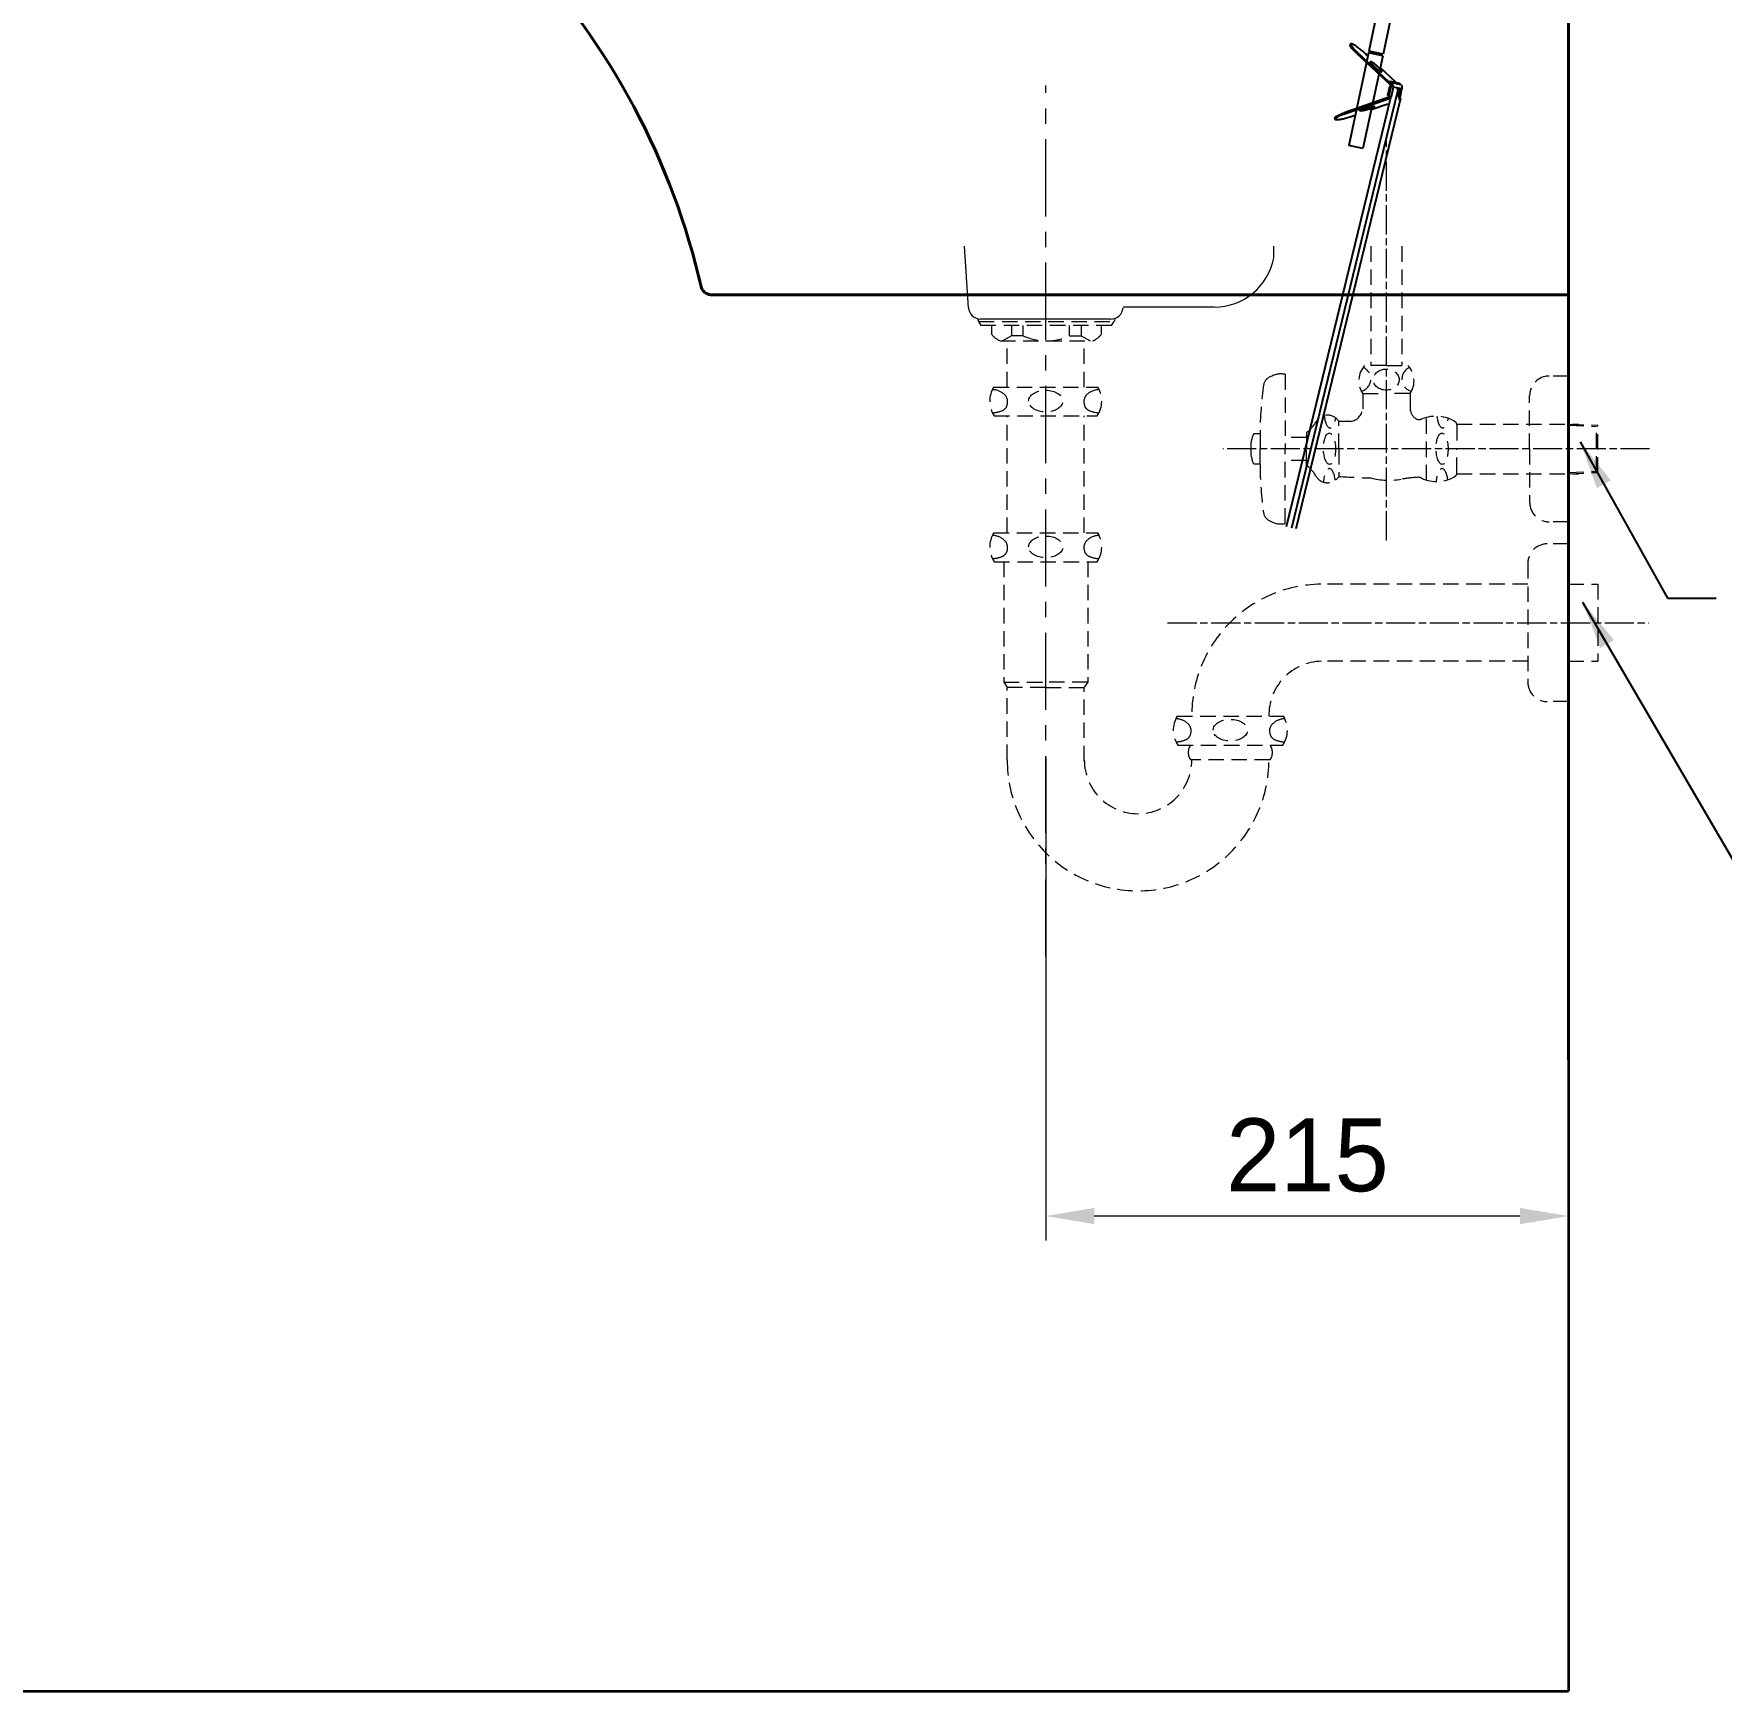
# Model space of a CAD drawing. Extents: x 53991 to 56416, y 58077 to 61507.
# Drawn here: x 55253 to 55948, y 58931 to 59614 of the extents above; entities that cross this region are included whole.
import ezdxf
from ezdxf.lldxf.tags import DXFTag

# ---------------------------------------------------------------- set-up
doc = ezdxf.new("R2010")
doc.units = 0
doc.header["$MEASUREMENT"] = 0
for name, pattern in [('AM_ISO08W050', [18, 12, -1.5, 3, -1.5]), ('CENTER', [50.800000000000004, 31.75, -6.35, 6.35, -6.35]), ('HIDDEN', [9.524999999999999, 6.35, -3.175])]:
    doc.linetypes.add(name, pattern=pattern)
doc.layers.get('Defpoints').update_dxf_attribs({"linetype": 'CONTINUOUS'})
doc.layers.add('7', color=7, linetype='CONTINUOUS')
for name, color, linetype, lineweight in [('AM_3', 6, 'AM_ISO02W050', 20), ('AM_4', 40, 'CONTINUOUS', 13), ('AM_5', 3, 'CONTINUOUS', 15), ('AM_7', 4, 'AM_ISO08W050', 0), ('OUTLINE', 11, 'CONTINUOUS', 40), ('Y', 202, 'CONTINUOUS', 35)]:
    doc.layers.add(name, color=color, linetype=linetype, lineweight=lineweight)
doc.styles.add('h', font='', dxfattribs={"height": 30})
doc.styles.get('h').set_extended_font_data('Haansoft Batang')
tags = doc.linetypes.add('AM_ISO02W050', pattern=[7.5, 6, -1.5]).pattern_tags.tags
tags[6:7] = [DXFTag(74, 4), DXFTag(75, 0), DXFTag(340, '0'), DXFTag(46, 1.0), DXFTag(50, 0.0), DXFTag(44, 0.0), DXFTag(45, 0.0)]
tags[4:5] = [DXFTag(74, 4), DXFTag(75, 0), DXFTag(340, '0'), DXFTag(46, 1.0), DXFTag(50, 0.0), DXFTag(44, 0.0), DXFTag(45, 0.0)]
doc.dimstyles.new('AM_ISO$0', dxfattribs={"dimtxt": 3, "dimasz": 20, "dimexe": 10, "dimexo": 0.5, "dimgap": 10, "dimtad": 1, "dimdec": 0, "dimdsep": 46, "dimtxsty": 'h', "dimcen": -5, "dimclrd": 256, "dimclre": 256, "dimclrt": 256, "dimadec": 0, "dimazin": 2, "dimtp": 0.1, "dimtm": 0.1, "dimtfac": 0.71, "dimtdec": 0, "dimtmove": 0, "dimatfit": 3, "dimfxl": 0, "dimlwd": -1, "dimlwe": -1, "dimarcsym": 0})
doc.dimstyles.new('SERIM', dxfattribs={"dimscale": 10, "dimtxt": 3, "dimasz": 2, "dimexe": 1, "dimexo": 1.5, "dimgap": 1, "dimtad": 1, "dimtoh": 1, "dimdec": 0, "dimdsep": 46, "dimtxsty": 'h', "dimcen": -0.3, "dimclrt": 2, "dimadec": 0, "dimazin": 0, "dimtfac": 1, "dimtdec": 0, "dimtmove": 1, "dimatfit": 3, "dimfxl": 0, "dimtolj": 1, "dimtzin": 0, "dimarcsym": 0})

# ---------------------------------------------------------------- blocks, each defined once
blk = doc.blocks.new('*D29')
at = {"layer": 'AM_5', "color": 0, "linetype": 'ByBlock'}
for p, q in [((55669.38838957789, 59315.51709177541), (55669.38838957789, 59116.80967203479)), ((55884.63742416307, 59190.62923053034), (55884.63742416307, 59116.80967203479)), ((55864.63742416307, 59126.80967203479), (55689.38838957789, 59126.80967203479))]:
    blk.add_line(p, q, dxfattribs=at)
at = {"layer": 'AM_5', "color": 0}
for points in [[(55689.38838957789, 59130.14300536813), (55689.38838957789, 59123.47633870145), (55669.38838957789, 59126.80967203479)], [(55864.63742416307, 59130.14300536813), (55864.63742416307, 59123.47633870145), (55884.63742416307, 59126.80967203479)]]:
    blk.add_solid(points, dxfattribs=at)
at = {"layer": 'Defpoints', "color": 0}
for p in [(55669.38838957789, 59316.01709177541), (55884.63742416307, 59191.12923053034), (55669.38838957789, 59126.80967203479)]:
    blk.add_point(p, dxfattribs=at)
at = {"layer": 'AM_5', "color": 0, "insert": (55777.13724499351, 59151.80967203479), "char_height": 30, "attachment_point": 5, "style": 'h'}
blk.add_mtext('215', dxfattribs=at)

msp = doc.modelspace()

# ---------------------------------------------------------------- linework, layer by layer
at = {"layer": '7'}
for p, q in [((55805.30039715269, 59620.19336375571, 0.222022916083726), (55802.38963348125, 59606.4992973455, 0.222022916083726)), ((55811.16928275715, 59618.9458936108, 0.222022916083726), (55808.25851908569, 59605.25182720059, 0.222022916083726))]:
    msp.add_line(p, q, dxfattribs=at)
at = {"layer": '7', "color": 0}
for p, q in [((55795.05582648463, 59609.44675534858, 0.222022916083726), (55794.73283707724, 59609.07272240326, 0.222022916083726)), ((55802.2440952977, 59605.81459402497, 0.222022916083726), (55794.13553935582, 59567.66683759632, 0.222022916083726)), ((55797.81267270926, 59605.9045779295, 0.222022916083726), (55797.48968330189, 59605.53054498417, 0.222022916083726)), ((55797.48968330189, 59605.53054498417, 0.222022916083726), (55811.13115005763, 59592.71251391072, 0.222022916083726)), ((55810.73159416276, 59593.76547737742, 0.222022916083726), (55797.81267270926, 59605.9045779295, 0.222022916083726)), ((55808.11298090214, 59604.56712388008, 0.222022916083726), (55800.00442496024, 59566.41936745142, 0.222022916083726)), ((55801.98201567677, 59604.58160634828, 0.222022916083726), (55801.3813253422, 59605.1460373961, 0.222022916083726)), ((55808.11298090214, 59604.56712388008, 0.222022916083726), (55802.2440952977, 59605.81459402497, 0.222022916083726)), ((55808.25851908569, 59605.25182720059, 0.222022916083726), (55802.38963348125, 59606.4992973455, 0.222022916083726)), ((55802.73316909812, 59605.71063817957, 0.222022916083726), (55802.87870728168, 59606.39534150009, 0.222022916083726)), ((55807.62390710172, 59604.67107972548, 0.222022916083726), (55807.76944528536, 59605.355783046, 0.222022916083726)), ((55813.68331195542, 59593.58663183529, 0.222022916083726), (55807.09488577023, 59599.77736286733, 0.222022916083726)), ((55770.68447779576, 59410.14595850929, 0.222022916083726), (55814.31335880596, 59590.0619904378, 0.222022916083726)), ((55810.93056035452, 59591.8697776419, 0.222022916083726), (55810.13107764174, 59588.10850719937, 0.222022916083726)), ((55810.13120598005, 59588.10847992025, 0.222022916083726), (55811.7615160548, 59587.76194681628, 0.222022916083726)), ((55811.05443951205, 59594.14541592296, 0.222022916083726), (55810.66685222319, 59593.69657638851, 0.222022916083726)), ((55810.66685222319, 59593.69657638851, 0.222022916083726), (55811.27570683337, 59593.12447388282, 0.222022916083726)), ((55811.47490827885, 59591.75407291869, 0.222022916083726), (55810.67542556611, 59587.99280247627, 0.222022916083726)), ((55811.72933201006, 59591.69999348524, 0.222022916083726), (55810.93068869284, 59591.86975036277, 0.222022916083726)), ((55811.66329412232, 59593.57331341722, 0.222022916083726), (55811.05443951205, 59594.14541592296, 0.222022916083726)), ((55811.05443951205, 59594.14541592296, 0.222022916083726), (55814.97995740821, 59593.31102133616, 0.222022916083726)), ((55811.70369076979, 59593.53426215211, 0.222022916083726), (55811.54379618427, 59592.78201727102, 0.222022916083726)), ((55811.66329412232, 59593.57331341722, 0.222022916083726), (55815.5888120184, 59592.73891883047, 0.222022916083726)), ((55811.7615160548, 59587.76194681628, 0.222022916083726), (55812.59316281808, 59591.67453721922, 0.222022916083726)), ((55815.95031168028, 59590.96095320004, 0.222022916083726), (55812.55612238057, 59591.68241040729, 0.222022916083726)), ((55815.5888120184, 59592.73891883047, 0.222022916083726), (55814.97995740821, 59593.31102133616, 0.222022916083726)), ((55815.92390527544, 59590.96656605473, 0.222022916083726), (55815.2634729891, 59587.8594764353, 0.222022916083726)), ((55815.27134923876, 59587.66884791467, 0.222022916083726), (55815.97020885852, 59590.95672392431, 0.222022916083726)), ((55811.46412833544, 59587.82515852737, 0.222022916083726), (55768.40105049143, 59410.60417532372, 0.222022916083726)), ((55815.38964623155, 59586.9907639407, 0.222022916083726), (55772.34707348741, 59409.81232437079, 0.222022916083726)), ((55809.97155373284, 59587.25704212651, 0.222022916083726), (55792.29589081291, 59581.09567245831, 0.222022916083726)), ((55792.4388234143, 59580.62260473279, 0.222022916083726), (55810.11448633425, 59586.783974401, 0.222022916083726)), ((55803.41070987884, 59582.44467804018, 0.222022916083726), (55810.24227474595, 59584.82601993097, 0.222022916083726)), ((55810.63493671587, 59586.67334925729, 0.222022916083726), (55810.11448633425, 59586.783974401, 0.222022916083726)), ((55815.29772763481, 59587.01030184156, 0.222022916083726), (55815.38964623155, 59586.9907639407, 0.222022916083726)), ((55788.33665311441, 59578.98104274583, 0.222022916083726), (55788.4795857158, 59578.50797502031, 0.222022916083726)), ((55792.29589081291, 59581.09567245831, 0.222022916083726), (55792.4388234143, 59580.62260473279, 0.222022916083726)), ((55796.00747604719, 59579.86406419931, 0.222022916083726), (55796.78580876347, 59580.13537484894, 0.222022916083726)), ((55800.00442496024, 59566.41936745142, 0.222022916083726), (55794.1355393558, 59567.66683759631, 0.222022916083726))]:
    msp.add_line(p, q, dxfattribs=at)
for points in [[(55797.48968330189, 59605.53054498417, 0.222022916083726), (55796.8197424791, 59606.17773901116, 0.222022916083726), (55796.2167340033, 59606.79694459341, 0.222022916083726), (55795.69710921362, 59607.37127012891, 0.222022916083726), (55795.27504573349, 59607.8850471942, 0.222022916083726), (55794.96206004932, 59608.3242585595, 0.222022916083726), (55794.76669305167, 59608.67692082591, 0.222022916083726), (55794.69427673906, 59608.9334116205, 0.222022916083726), (55794.73378449098, 59609.07207431914, 0.222022916083726)], [(55795.05677389837, 59609.44610726447, 0.222022916083726), (55795.01726614643, 59609.30744456583, 0.222022916083726), (55795.08968245905, 59609.05095377124, 0.222022916083726), (55795.28504945672, 59608.69829150483, 0.222022916083726), (55795.59803514092, 59608.25908013961, 0.222022916083726), (55796.02009862105, 59607.74530307433, 0.222022916083726), (55796.53972341069, 59607.17097753874, 0.222022916083726), (55797.14273188649, 59606.5517719565, 0.222022916083726), (55797.81267270926, 59605.9045779295, 0.222022916083726)], [(55801.3813253422, 59605.1460373961, 0.222022916083726), (55800.66271692028, 59605.80357604063, 0.222022916083726), (55799.91503036616, 59606.45353389769, 0.222022916083726), (55799.15865966163, 59607.07818133094, 0.222022916083726), (55798.41423728332, 59607.66047789523, 0.222022916083726), (55797.70207078941, 59608.18453776088, 0.222022916083726), (55797.0415886079, 59608.6360633116, 0.222022916083726), (55796.45080971431, 59609.00273547408, 0.222022916083726), (55795.94585175418, 59609.27455005148, 0.222022916083726), (55795.54049105653, 59609.44409086544, 0.222022916083726), (55795.24578656013, 59609.50673223982, 0.222022916083726), (55795.06977793496, 59609.46076529021, 0.222022916083726), (55795.05677389837, 59609.44610726447, 0.222022916083726)], [(55803.04118344022, 59602.11124564635, 0.222022916083726), (55803.01725767252, 59602.05499343097, 0.222022916083726), (55803.05927475484, 59601.89962708455, 0.222022916083726), (55803.09514569957, 59601.83306059113, 0.222022916083726)], [(55803.2041543737, 59602.13588992898, 0.222022916083726), (55803.06617753301, 59602.13476963071, 0.222022916083726), (55803.04118344022, 59602.11124564635, 0.222022916083726)], [(55806.97720412551, 59599.22294579125, 0.222022916083726), (55806.71296833042, 59599.49629500515, 0.222022916083726), (55806.30549501715, 59599.89205170324, 0.222022916083726), (55805.86259352957, 59600.29533889212, 0.222022916083726), (55805.40128432379, 59600.69065847144, 0.222022916083726), (55804.93929525363, 59601.06281853142, 0.222022916083726), (55804.49438029999, 59601.39751716965, 0.222022916083726), (55804.08363729513, 59601.68189210508, 0.222022916083726), (55803.72285086235, 59601.90501496856, 0.222022916083726), (55803.42588582184, 59602.05831127357, 0.222022916083726), (55803.2041543737, 59602.13588992898, 0.222022916083726)], [(55803.09514569957, 59601.83306059113, 0.222022916083726), (55803.19061408719, 59601.67464123303, 0.222022916083726), (55803.40622837277, 59601.38868195639, 0.222022916083726), (55803.69783167529, 59601.05273850942, 0.222022916083726), (55804.05421784353, 59600.67972101019, 0.222022916083726), (55804.46169115684, 59600.28396431218, 0.222022916083726), (55804.90459264428, 59599.88067712326, 0.222022916083726), (55805.36590185008, 59599.48535754395, 0.222022916083726), (55805.82789092023, 59599.11319748396, 0.222022916083726), (55806.27280587392, 59598.77849884582, 0.222022916083726), (55806.68354887873, 59598.49412391029, 0.222022916083726), (55807.04433531151, 59598.27100104682, 0.222022916083726), (55807.34130035203, 59598.11770474181, 0.222022916083726), (55807.56303180016, 59598.0401260864, 0.222022916083726)], [(55807.2194240985, 59598.17760954675, 0.222022916083726), (55807.03796839379, 59598.41330111361, 0.222022916083726), (55806.85137866929, 59598.63219863961, 0.222022916083726)], [(55807.72600273365, 59598.06477036903, 0.222022916083726), (55807.74992850143, 59598.12102258436, 0.222022916083726), (55807.70791141901, 59598.27638893083, 0.222022916083726), (55807.57657208666, 59598.50137478235, 0.222022916083726), (55807.3609578012, 59598.78733405894, 0.222022916083726), (55807.06935449861, 59599.12327750605, 0.222022916083726), (55806.97720412551, 59599.22294579125, 0.222022916083726)], [(55807.56303180016, 59598.0401260864, 0.222022916083726), (55807.7010086409, 59598.04124638477, 0.222022916083726), (55807.72600273365, 59598.06477036903, 0.222022916083726)], [(55811.42922721714, 59591.83498763805, 0.222022916083726), (55811.43986747373, 59591.97289695078, 0.222022916083726), (55811.4209809016, 59592.18154411991, 0.222022916083726), (55811.36140133964, 59592.37880005081, 0.222022916083726), (55811.26258750322, 59592.5597126061, 0.222022916083726), (55811.13115005763, 59592.71251391072, 0.222022916083726)], [(55811.27570683337, 59593.12447388282, 0.222022916083726), (55811.37611410083, 59593.01998006828, 0.222022916083726), (55811.46570750512, 59592.90551931233, 0.222022916083726), (55811.54379618427, 59592.78201727102, 0.222022916083726)], [(55811.41701526042, 59591.76637845969, 0.222022916083726), (55811.42922721714, 59591.83498763805, 0.222022916083726)], [(55811.54379618427, 59592.78201727102, 0.222022916083726), (55811.65536367212, 59592.54426473865, 0.222022916083726), (55811.73259382541, 59592.27280599348, 0.222022916083726), (55811.75972696429, 59591.9863805717, 0.222022916083726), (55811.72933201006, 59591.69999348524, 0.222022916083726)], [(55811.70369076979, 59593.53426215211, 0.222022916083726), (55811.6836407799, 59593.55392122255, 0.222022916083726), (55811.66329412232, 59593.57331341722, 0.222022916083726)], [(55812.55612238057, 59591.68241040729, 0.222022916083726), (55812.53468086675, 59591.88776633756, 0.222022916083726), (55812.49515296071, 59592.10004035549, 0.222022916083726), (55812.43780113601, 59592.31338787393, 0.222022916083726), (55812.36280748312, 59592.52577447774, 0.222022916083726), (55812.26906217705, 59592.73807101166, 0.222022916083726), (55812.15518314854, 59592.94978442699, 0.222022916083726), (55812.02145048782, 59593.15678735686, 0.222022916083726), (55811.86905290571, 59593.3544230627, 0.222022916083726), (55811.70369076979, 59593.53426215211, 0.222022916083726)], [(55813.88830128494, 59591.39924703979, 0.222022916083726), (55813.97329838426, 59591.26217971151, 0.222022916083726), (55814.03954332485, 59591.12741805663, 0.222022916083726), (55814.08985813378, 59590.99538049164, 0.222022916083726), (55814.1273402621, 59590.8639509474, 0.222022916083726), (55814.16167986457, 59590.73168297455, 0.222022916083726), (55814.20520554742, 59590.60122336238, 0.222022916083726), (55814.25225678031, 59590.47156915584, 0.222022916083726), (55814.28622620083, 59590.33924050577, 0.222022916083726), (55814.30410391264, 59590.20372525461, 0.222022916083726), (55814.31335880596, 59590.0619904378, 0.222022916083726)], [(55814.31335880596, 59590.0619904378, 0.222022916083726), (55814.32546264057, 59589.86408933833, 0.222022916083726), (55814.34468369755, 59589.66878423433, 0.222022916083726), (55814.37194479324, 59589.47487619812, 0.222022916083726), (55814.40873391763, 59589.27599536219, 0.222022916083726), (55814.45081838028, 59589.06205523815, 0.222022916083726), (55814.48416893072, 59588.82118020974, 0.222022916083726), (55814.50131969777, 59588.54585726669, 0.222022916083726), (55814.52224473392, 59588.23989833058, 0.222022916083726), (55814.57018996403, 59587.91023276389, 0.222022916083726), (55814.65540851874, 59587.57476755782, 0.222022916083726), (55814.75203639029, 59587.25369254164, 0.222022916083726), (55814.84122536585, 59586.96254247097, 0.222022916083726), (55814.92255935716, 59586.71589715355, 0.222022916083726), (55814.99785079283, 59586.52044236641, 0.222022916083726), (55815.07290697625, 59586.38978154297, 0.222022916083726), (55815.14342757447, 59586.33328869722, 0.222022916083726), (55815.20205237076, 59586.3570918518, 0.222022916083726), (55815.24529856062, 59586.46097047409, 0.222022916083726), (55815.25258962077, 59586.49870045055, 0.222022916083726)], [(55815.18749660789, 59589.87618671216, 0.222022916083726), (55815.18304239294, 59590.02163970761, 0.222022916083726), (55815.17148969034, 59590.15871849377, 0.222022916083726), (55815.14791570889, 59590.28868881652, 0.222022916083726), (55815.11733465266, 59590.41375885483, 0.222022916083726), (55815.09294050958, 59590.5395579352, 0.222022916083726), (55815.07736486591, 59590.66766698805, 0.222022916083726), (55815.06169877597, 59590.79354550502, 0.222022916083726), (55815.04120952374, 59590.91796413447, 0.222022916083726), (55815.01697075476, 59591.04224880638, 0.222022916083726), (55814.99228811209, 59591.16458739576, 0.222022916083726)], [(55815.25258962077, 59586.49870045055, 0.222022916083726), (55815.27582846771, 59586.6333041812, 0.222022916083726), (55815.29366861263, 59586.85647016203, 0.222022916083726), (55815.29772713588, 59587.1224157718, 0.222022916083726), (55815.28598111082, 59587.42436036756, 0.222022916083726), (55815.26705365046, 59587.74870546453, 0.222022916083726), (55815.26142869407, 59588.0744584967, 0.222022916083726), (55815.26814747285, 59588.37929806254, 0.222022916083726), (55815.27308946983, 59588.65306139288, 0.222022916083726), (55815.26163387782, 59588.89077151512, 0.222022916083726), (55815.2395074002, 59589.10046890724, 0.222022916083726), (55815.21844790329, 59589.29542942343, 0.222022916083726), (55815.20297367305, 59589.48618593374, 0.222022916083726), (55815.1927331796, 59589.67949430653, 0.222022916083726), (55815.18749660789, 59589.87618671216, 0.222022916083726)], [(55815.62920866595, 59592.69986756532, 0.222022916083726), (55815.60915867606, 59592.71952663575, 0.222022916083726), (55815.5888120184, 59592.73891883047, 0.222022916083726)], [(55815.62920866595, 59592.69986756532, 0.222022916083726), (55815.78119251612, 59592.52408939906, 0.222022916083726), (55815.90236244895, 59592.33011545183, 0.222022916083726), (55815.99105281127, 59592.12167717311, 0.222022916083726), (55816.04710584157, 59591.90125939676, 0.222022916083726), (55816.07057075281, 59591.66949514509, 0.222022916083726), (55816.06095132371, 59591.43043828026, 0.222022916083726), (55816.03007811245, 59591.23838640733, 0.222022916083726)], [(55816.03007811245, 59591.23838640733, 0.222022916083726), (55816.01959199432, 59591.19187753286, 0.222022916083726), (55815.95031168028, 59590.96095320004, 0.222022916083726)], [(55798.75819288177, 59581.96135930646, 0.222022916083726), (55798.75921544261, 59582.02247974875, 0.222022916083726), (55798.8607931435, 59582.1473240817, 0.222022916083726), (55799.07228758396, 59582.29943836523, 0.222022916083726), (55799.38557115133, 59582.47297693275, 0.222022916083726), (55799.78860453377, 59582.66127079445, 0.222022916083726), (55800.26589938432, 59582.85708392275, 0.222022916083726), (55800.79911352965, 59583.05289132898, 0.222022916083726), (55801.3677558491, 59583.24116824436, 0.222022916083726), (55801.94997373731, 59583.41467929254, 0.222022916083726), (55802.52339288729, 59583.56675654127, 0.222022916083726), (55803.06597712272, 59583.69155574721, 0.222022916083726), (55803.55687523571, 59583.78428094682, 0.222022916083726), (55803.97722228704, 59583.84136876273, 0.222022916083726), (55804.31086457544, 59583.86062534213, 0.222022916083726), (55804.54498041456, 59583.84131066548, 0.222022916083726)], [(55798.89705050501, 59581.87255938353, 0.222022916083726), (55798.7714580553, 59581.92970306402, 0.222022916083726), (55798.75819288177, 59581.96135930646, 0.222022916083726)], [(55803.52870408725, 59582.99902867868, 0.222022916083726), (55803.17613153525, 59582.85678612625, 0.222022916083726), (55802.64291738992, 59582.66097872004, 0.222022916083726), (55802.07427507045, 59582.47270180465, 0.222022916083726), (55801.49205718226, 59582.29919075648, 0.222022916083726), (55800.91863803219, 59582.14711350779, 0.222022916083726), (55800.37605379676, 59582.02231430184, 0.222022916083726), (55799.88515568378, 59581.92958910223, 0.222022916083726), (55799.46480863245, 59581.87250128633, 0.222022916083726), (55799.13116634413, 59581.85324470688, 0.222022916083726), (55798.89705050501, 59581.87255938353, 0.222022916083726)], [(55804.68383803772, 59583.7525107426, 0.222022916083726), (55804.68281547702, 59583.69139030036, 0.222022916083726), (55804.58123777607, 59583.56654596732, 0.222022916083726), (55804.36974333553, 59583.41443168383, 0.222022916083726), (55804.05645976824, 59583.24089311626, 0.222022916083726), (55803.6534263858, 59583.05259925455, 0.222022916083726), (55803.52870408725, 59582.99902867868, 0.222022916083726)], [(55804.17515959832, 59583.8554711179, 0.222022916083726), (55803.91352716675, 59583.71396084181, 0.222022916083726), (55803.65403532659, 59583.58988087944, 0.222022916083726)], [(55804.54498041456, 59583.84131066548, 0.222022916083726), (55804.67057286427, 59583.784166985, 0.222022916083726), (55804.68383803772, 59583.7525107426, 0.222022916083726)], [(55809.97155373284, 59587.25704212651, 0.222022916083726), (55810.15372330809, 59587.3431395415, 0.222022916083726), (55810.31750071202, 59587.46812905794, 0.222022916083726), (55810.45218753253, 59587.6240727871, 0.222022916083726), (55810.55438455258, 59587.80708927547, 0.222022916083726), (55810.57971478543, 59587.87144920466, 0.222022916083726)], [(55810.75338336985, 59587.22769186738, 0.222022916083726), (55810.63366991535, 59587.10085299474, 0.222022916083726), (55810.38807689742, 59586.91332513317, 0.222022916083726), (55810.11448633425, 59586.783974401, 0.222022916083726)], [(55810.57971478543, 59587.87144920466, 0.222022916083726), (55810.61753254764, 59588.00510801717, 0.222022916083726)], [(55788.3377822195, 59578.98124945226, 0.222022916083726), (55788.35808929271, 59579.12399338114, 0.222022916083726), (55788.52856909088, 59579.3288550135, 0.222022916083726), (55788.85048639064, 59579.57156510835, 0.222022916083726), (55789.31505639697, 59579.84550190953, 0.222022916083726), (55789.90960253094, 59580.14319193066, 0.222022916083726), (55790.61790263753, 59580.45651397231, 0.222022916083726), (55791.42063189144, 59580.77692077605, 0.222022916083726), (55792.29589081291, 59581.09567245831, 0.222022916083726)], [(55792.4388234143, 59580.62260473279, 0.222022916083726), (55791.56356449283, 59580.30385305054, 0.222022916083726), (55790.76083523902, 59579.98344624674, 0.222022916083726), (55790.05253513242, 59579.67012420511, 0.222022916083726), (55789.45798899846, 59579.37243418397, 0.222022916083726), (55788.99341899203, 59579.09849738284, 0.222022916083726), (55788.67150169228, 59578.85578728798, 0.222022916083726), (55788.50102189412, 59578.65092565563, 0.222022916083726), (55788.48071482091, 59578.50818172674, 0.222022916083726)], [(55788.48071482091, 59578.50818172674, 0.222022916083726), (55788.48663264324, 59578.48950173567, 0.222022916083726), (55788.62872808041, 59578.37591968029, 0.222022916083726), (55788.92343257689, 59578.31327830585, 0.222022916083726), (55789.36270646247, 59578.30328649693, 0.222022916083726), (55789.93456546194, 59578.34621656379, 0.222022916083726), (55790.62340784122, 59578.4408968283, 0.222022916083726), (55791.41044032469, 59578.5847436388, 0.222022916083726), (55792.27419114085, 59578.77383193959, 0.222022916083726), (55793.19109617289, 59579.00300246176, 0.222022916083726), (55794.1361421945, 59579.26600260569, 0.222022916083726), (55795.08354952668, 59579.55565713454, 0.222022916083726), (55796.00747604719, 59579.86406419931, 0.222022916083726)]]:
    msp.add_spline(points, degree=3, dxfattribs=at)
at = {"layer": 'AM_3', "color": 0}
for p, q in [((55637.57758758718, 59500.79721225236, 0.222022916083726), (55635.88874791701, 59526.12980730498, 0.222022916083726)), ((55763.2982357138, 59521.39398571835, 0.222022916083726), (55763.2982357138, 59526.12980730498, 0.222022916083726)), ((55738.75089382309, 59501.12980730498, 0.222022916083726), (55701.22208125034, 59501.12980730498, 0.222022916083726)), ((55696.24761151184, 59496.12994147555, 0.222022916083726), (55642.52988432206, 59496.12994147555, 0.222022916083726))]:
    msp.add_line(p, q, dxfattribs=at)
for centre, radius, start, end in [((55738.75089382309, 59526.12980730498, 0.222022916083726), 25, 270, 349.0803113827187), ((55642.56651337647, 59501.12980730498, 0.222022916083726), 5, 183.8140748341236, 270), ((55696.21098245755, 59501.12980730498, 0.222022916083726), 5, 270, 356.1859251658763)]:
    msp.add_arc(centre, radius, start, end, dxfattribs=at)
at = {"layer": 'AM_4', "color": 0, "linetype": 'HIDDEN'}
for p, q in [((55803.28742416307, 59526.12994147555, 0.222022916083726), (55803.28742416307, 59477.07283233493, 0.222022916083726)), ((55815.98742416307, 59526.12994147555, 0.222022916083726), (55815.98742416308, 59477.07283233493, 0.222022916083726)), ((55641.65260598015, 59495.39594585183, 0.222022916083726), (55641.86182938801, 59495.14498354999, 0.222022916083726)), ((55641.86182938801, 59495.14498354999, 0.222022916083726), (55697.51526108888, 59495.14498354999, 0.222022916083726)), ((55642.83210859422, 59493.59319071821, 0.222022916083726), (55641.86182938801, 59495.14498354999, 0.222022916083726)), ((55696.52609764937, 59493.59223667447, 0.222022916083726), (55642.83210859422, 59493.59319071821, 0.222022916083726)), ((55647.1013360914, 59493.59319071821, 0.222022916083726), (55647.1013360914, 59489.90768350395, 0.222022916083726)), ((55655.34870681878, 59493.57933582984, 0.222022916083726), (55655.34870681878, 59489.33961684161, 0.222022916083726)), ((55683.97144463375, 59493.54652409971, 0.222022916083726), (55683.96172422662, 59489.3068162545, 0.222022916083726)), ((55692.21882545015, 59493.54147019816, 0.222022916083726), (55692.2103756848, 59489.85597267031, 0.222022916083726)), ((55696.52609764937, 59493.59223667447, 0.222022916083726), (55697.46187617954, 59495.08124633023, 0.222022916083726)), ((55697.67167441897, 59495.3317282858, 0.222022916083726), (55697.46187617954, 59495.08124633023, 0.222022916083726)), ((55650.59434022359, 59487.19204689412, 0.222022916083726), (55688.81369882858, 59487.19204689412, 0.222022916083726)), ((55655.34870681878, 59489.33961684161, 0.222022916083726), (55651.57848048918, 59487.20590178249, 0.222022916083726)), ((55653.51338957789, 59468.16160882735, 0.222022916083726), (55653.51338957789, 59487.19204689412, 0.222022916083726)), ((55660.10307442417, 59489.3257612766, 0.222022916083726), (55655.34870681878, 59489.33961684161, 0.222022916083726)), ((55679.20733735019, 59489.30386106834, 0.222022916083726), (55683.96172422662, 59489.3068162545, 0.222022916083726)), ((55683.96172422662, 59489.3068162545, 0.222022916083726), (55687.67856785547, 59487.19204689412, 0.222022916083726)), ((55685.26838957788, 59468.16160882735, 0.222022916083726), (55685.26838957788, 59487.19204689412, 0.222022916083726)), ((55809.63742416307, 59477.07283233493, 0.222022916083726), (55800.75042976908, 59477.07283233493, 0.222022916083726)), ((55809.63742416307, 59477.07283233493, 0.222022916083726), (55818.52441855706, 59477.07283233493, 0.222022916083726)), ((55767.94266878076, 59473.45485208392, 0.222022916083726), (55767.94266878076, 59442.69782328877, 0.222022916083726)), ((55884.63742416307, 59472.69782328877, 0.222022916083726), (55876.63742416307, 59472.69782328877, 0.222022916083726)), ((55884.63742416307, 59472.69782328877, 0.222022916083726), (55884.63742416307, 59412.69782328877, 0.222022916083726)), ((55884.63742416307, 59472.69782328877, 0.222022916083726), (55884.63742416307, 59472.69782328877, 0.222022916083726)), ((55647.93756694864, 59468.16160882735, 0.222022916083726), (55690.83921220713, 59468.16160882735, 0.222022916083726)), ((55799.88052627063, 59465.52041991219, 0.222022916083726), (55809.63742416307, 59465.52041991219, 0.222022916083726)), ((55819.39432205551, 59465.52041991219, 0.222022916083726), (55809.63742416307, 59465.52041991219, 0.222022916083726)), ((55819.39432205551, 59465.52041991219, 0.222022916083726), (55819.39432205551, 59459.18522600295, 0.222022916083726)), ((55868.63742416307, 59442.69782328877, 0.222022916083726), (55868.63742416307, 59464.69782328877, 0.222022916083726)), ((55648.16261457802, 59456.32360346061, 0.222022916083726), (55690.61416457775, 59456.32360346061, 0.222022916083726)), ((55653.51338957789, 59408.11526794767, 0.222022916083726), (55653.51338957789, 59456.32360346062, 0.222022916083726)), ((55685.26838957788, 59408.11526794767, 0.222022916083726), (55685.26838957788, 59456.32360346062, 0.222022916083726)), ((55776.76596758136, 59449.4394630531, 0.222022916083726), (55776.76596758136, 59442.69782328877, 0.222022916083726)), ((55790.06305323039, 59442.69782328877, 0.222022916083726), (55790.06305323039, 59454.03558412451, 0.222022916083726)), ((55826.22615331627, 59429.85266526756, 0.222022916083726), (55826.22615331627, 59455.68589104748, 0.222022916083726)), ((55838.64972739342, 59452.94782328877, 0.222022916083726), (55888.88645874825, 59452.94782328877, 0.222022916083726)), ((55838.65333546684, 59452.54495026352, 0.222022916083726), (55838.65333546684, 59442.69782328877, 0.222022916083726)), ((55884.61724499484, 59452.44823065355, 0.222022916083726), (55896.13742416307, 59451.98291628114, 0.222022916083726)), ((55884.63742416307, 59452.94782328877, 0.222022916083726), (55896.63742416307, 59452.46312835587, 0.222022916083726)), ((55896.13742416307, 59433.427423795, 0.222022916083726), (55896.13742416307, 59451.98291628114, 0.222022916083726)), ((55896.63742416307, 59432.94782328877, 0.222022916083726), (55896.63742416307, 59452.46312835587, 0.222022916083726)), ((55757.62810723567, 59448.94258509944, 0.222022916083726), (55757.62810723567, 59442.69782328877, 0.222022916083726)), ((55757.62810723567, 59436.45306147811, 0.222022916083726), (55757.62810723567, 59442.69782328877, 0.222022916083726)), ((55776.76596758136, 59447.45195123844, 0.222022916083726), (55767.94266878076, 59447.45195123844, 0.222022916083726)), ((55767.94266878076, 59411.94079449363, 0.222022916083726), (55767.94266878076, 59442.69782328877, 0.222022916083726)), ((55776.76596758136, 59435.95618352445, 0.222022916083726), (55776.76596758136, 59442.69782328877, 0.222022916083726)), ((55790.06305323039, 59442.69782328877, 0.222022916083726), (55790.06305323039, 59431.36006245303, 0.222022916083726)), ((55838.65333546684, 59432.85069631403, 0.222022916083726), (55838.65333546684, 59442.69782328877, 0.222022916083726)), ((55868.63742416307, 59442.69782328877, 0.222022916083726), (55868.63742416307, 59420.69782328877, 0.222022916083726)), ((55776.76596758136, 59437.94369533911, 0.222022916083726), (55767.94266878076, 59437.94369533911, 0.222022916083726)), ((55838.64972739342, 59432.44782328877, 0.222022916083726), (55888.88645874825, 59432.44782328877, 0.222022916083726)), ((55884.61660889071, 59432.94738982532, 0.222022916083726), (55896.13742416307, 59433.427423795, 0.222022916083726)), ((55884.63742416307, 59432.44782328877, 0.222022916083726), (55896.63742416307, 59432.94782328877, 0.222022916083726)), ((55647.93756694864, 59408.11526794767, 0.222022916083726), (55690.83921220713, 59408.11526794767, 0.222022916083726)), ((55884.63742416307, 59412.69782328877, 0.222022916083726), (55876.63742416307, 59412.69782328877, 0.222022916083726)), ((55884.63742416307, 59412.69782328877, 0.222022916083726), (55884.63742416307, 59412.69782328877, 0.222022916083726)), ((55884.63742416308, 59403.63039520141, 0.222022916083726), (55875.88589029753, 59403.63039520141, 0.222022916083726)), ((55884.63742416308, 59403.63039520141, 0.222022916083726), (55884.63742416307, 59338.63039520141, 0.222022916083726)), ((55648.16261457802, 59396.27726258092, 0.222022916083726), (55690.61416457775, 59396.27726258093, 0.222022916083726)), ((55652.11690489718, 59396.27726258092, 0.222022916083726), (55652.11690489718, 59346.71533451996, 0.222022916083726)), ((55686.65987425858, 59396.27726258093, 0.222022916083726), (55686.65987425858, 59346.71533451996, 0.222022916083726)), ((55867.88589029753, 59395.63039520141, 0.222022916083726), (55867.88589029753, 59346.63039520141, 0.222022916083726)), ((55867.88589029753, 59387.00539520141, 0.222022916083726), (55782.65441069553, 59387.0060351116, 0.222022916083726)), ((55884.63742416307, 59387.00539520141, 0.222022916083726), (55896.63742416307, 59387.00539520141, 0.222022916083726)), ((55896.63742416307, 59387.0060351116, 0.222022916083726), (55896.63742416307, 59355.2560351116, 0.222022916083726)), ((55867.88589029753, 59355.2560351116, 0.222022916083726), (55782.91804396022, 59355.25603511159, 0.222022916083726)), ((55884.63742416307, 59355.2560351116, 0.222022916083726), (55896.63742416307, 59355.2560351116, 0.222022916083726)), ((55652.11690489718, 59346.71533451996, 0.222022916083726), (55669.38838957789, 59346.71533451996, 0.222022916083726)), ((55652.11690489718, 59346.71533451996, 0.222022916083726), (55653.40437111064, 59344.73545105479, 0.222022916083726)), ((55686.65987425858, 59346.71533451996, 0.222022916083726), (55669.38838957789, 59346.71533451996, 0.222022916083726)), ((55686.65987425858, 59346.71533451996, 0.222022916083726), (55685.37240804514, 59344.73545105479, 0.222022916083726)), ((55653.51338957789, 59314.61526794767, 0.222022916083726), (55653.51338957789, 59344.61584427388, 0.222022916083726)), ((55669.38838957789, 59344.50802588644, 0.222022916083726), (55653.82354048111, 59344.50802588644, 0.222022916083726)), ((55669.38838957789, 59344.50802588644, 0.222022916083726), (55684.95323867466, 59344.50802588644, 0.222022916083726)), ((55685.26838957788, 59314.14492233007, 0.222022916083726), (55685.26838957788, 59344.61985078653, 0.222022916083726)), ((55884.63742416307, 59338.63039520141, 0.222022916083726), (55875.88589029753, 59338.63039520141, 0.222022916083726)), ((55884.69740190619, 59340.2560351116, 0.222022916083726), (55884.63742416307, 59340.2560351116, 0.222022916083726)), ((55723.48619181533, 59332.62158352596, 0.222022916083726), (55767.29058734044, 59332.62158352596, 0.222022916083726)), ((55723.71123944471, 59320.78357815922, 0.222022916083726), (55767.06553971105, 59320.78357815922, 0.222022916083726)), ((55761.74817031204, 59314.61526794767, 0.222022916083726), (55729.02860884373, 59314.61526794767, 0.222022916083726))]:
    msp.add_line(p, q, dxfattribs=at)
at = {"layer": 'AM_4', "color": 0, "linetype": 'HIDDEN', "elevation": 0.222022916083726}
for points in [[(55669.5760573755, 59487.19204689412, -0.1142459907265307), (55660.10307442417, 59489.3257612766), (55660.10307442417, 59493.59319071821)], [(55669.72948732747, 59487.1918710094, 0.1142459907265307), (55679.20733735019, 59489.30386106834), (55679.2171212891, 59493.5712792941)], [(55767.94266878076, 59473.45485208392, 0.1669135038501901), (55762.10189269908, 59472.54428697089, 0.2334332201469856), (55759.11936859514, 59469.43879976047, 0.03488646993674949), (55757.62810723567, 59448.94258509944), (55755.01839951036, 59448.94258509944, 0.1233310906479303), (55753.78566699817, 59442.63765427925)], [(55647.40084681262, 59467.16305058207, -0.1586816072530165), (55652.11399617734, 59465.35972008774, -0.1840789855299383), (55653.69868946693, 59462.61978245743, -0.09927862137662835), (55653.3177998183, 59460.22318180821, -0.1766151178968748), (55651.51438309914, 59458.50987647579, -0.09180721088510573), (55647.45045788218, 59457.57501951762, -0.09180721088510573)], [(55691.37593234315, 59467.16305058207, 0.1586816072530165), (55686.66278297842, 59465.35972008774, 0.1840789855299383), (55685.07808968884, 59462.61978245743, 0.09927862137662835), (55685.45897933746, 59460.22318180821, 0.1766151178968748), (55687.26239605663, 59458.50987647579, 0.09180721088510573), (55691.32632127359, 59457.57501951762, 0.09180721088510573)], [(55799.88052627063, 59465.52041991219), (55799.88052627063, 59459.18522600295, -0.3307310670699891), (55795.03392581362, 59453.96800841715), (55790.06305323039, 59454.03558412451)], [(55767.94266878076, 59411.94079449363, -0.1669135038501901), (55762.10189269908, 59412.85135960666, -0.2334332201469856), (55759.11936859514, 59415.95684681708, -0.03488646993674949), (55757.62810723567, 59436.45306147811), (55755.01839951036, 59436.45306147811, -0.1233310906479303), (55753.78566699817, 59442.75799229829)], [(55647.40084681262, 59407.11670970239, -0.1586816072530165), (55652.11399617734, 59405.31337920806, -0.1840789855299383), (55653.69868946693, 59402.57344157774, -0.09927862137662835), (55653.3177998183, 59400.17684092852, -0.1766151178968748), (55651.51438309914, 59398.46353559611, -0.09180721088510573), (55647.45045788218, 59397.52867863793, -0.09180721088510573)], [(55691.37593234315, 59407.11670970239, 0.1586816072530165), (55686.66278297842, 59405.31337920806, 0.1840789855299383), (55685.07808968884, 59402.57344157774, 0.09927862137662835), (55685.45897933746, 59400.17684092852, 0.1766151178968748), (55687.26239605663, 59398.46353559611, 0.09180721088510573), (55691.32632127359, 59397.52867863793, 0.09180721088510573)], [(55722.94947167931, 59331.62302528068, -0.1586816072530165), (55727.66262104404, 59329.81969478635, -0.1840789855299383), (55729.24731433362, 59327.07975715603, -0.09927862137662835), (55728.86642468499, 59324.68315650682, -0.1766151178968748), (55727.06300796583, 59322.96985117441, -0.09180721088510573), (55722.99908274887, 59322.03499421622, -0.09180721088510573)], [(55767.82730747646, 59331.62302528068, 0.1586816072530165), (55763.11415811173, 59329.81969478635, 0.1840789855299383), (55761.52946482215, 59327.07975715603, 0.09927862137662835), (55761.91035447077, 59324.68315650682, 0.1766151178968748), (55763.71377118994, 59322.96985117441, 0.09180721088510573), (55767.7776964069, 59322.03499421622, 0.09180721088510573)]]:
    msp.add_lwpolyline(points, format="xyb", dxfattribs=at)
at = {"layer": 'AM_4', "color": 0, "linetype": 'HIDDEN'}
for centre, radius, start, end in [((55642.42069455034, 59496.03628946923, 0.222022916083726), 1, 170.7154709320735, 219.8174469569124), ((55696.90505598383, 59495.9738312175, 0.222022916083726), 1, 320.051190848081, 4.374667480367044), ((55653.90583497791, 59495.05574442104, 0.222022916083726), 8.532510550979255, 217.1099554600496, 247.1634728881989), ((55685.41769764556, 59495.01962073712, 0.222022916083726), 8.532510550979072, 293.4536619229838, 322.7586823450099), ((55807.51292153246, 59470.75465436369, 0.222022916083726), 9.254764595921209, 136.9454295327735, 214.4420119047166), ((55811.76192679369, 59470.75465436369, 0.222022916083726), 9.254764595921209, 325.5579880952835, 43.05457046722654), ((55798.12112601406, 59471.48456807295, 0.222022916083726), 5.128180340831964, 284.2499384273678, 66.94895389889048), ((55821.15372231208, 59471.48456807295, 0.222022916083726), 5.128180340831964, 113.0510461011095, 255.7500615726322), ((55876.63742416307, 59464.69782328877, 0.222022916083726), 8, 90, 180), ((55657.42106499981, 59462.42075402207, 0.222022916083726), 11.08576335584839, 148.8112987178279, 213.3668936286162), ((55681.35571415596, 59462.42075402207, 0.222022916083726), 11.08576335584839, 326.6331063713837, 31.18870128217209), ((55785.40285957766, 59451.11638071799, 0.222022916083726), 5.499013857912657, 32.06354200334858, 147.9364579966514), ((55825.32994916772, 59459.83943782272, 0.222022916083726), 5.971571176859433, 186.2896285790235, 222.8817710620233), ((55830.01622689515, 59441.07084237214, 0.222022916083726), 15.09848686179527, 57.37568231495934, 112.2868005465469), ((55767.36210371718, 59461.59439942085, 0.222022916083726), 15.36799055439403, 307.7279101970852, 330.5374545347949), ((55823.15250234679, 59457.81731997225, 0.222022916083726), 3, 222.8817710620233, 292.2868005465469), ((55837.32642486964, 59452.73451931057, 0.222022916083726), 1.340383585605771, 351.8694579674896, 51.74999402492667), ((55767.36210371718, 59423.8012471567, 0.222022916083726), 15.36799055439403, 29.46254546520507, 52.27208980291478), ((55785.40285957766, 59434.27926585956, 0.222022916083726), 5.499013857912657, 212.0635420033486, 327.9364579966514), ((55818.51362205291, 59894.76500986734, 0.222022916083726), 464.2774818515168, 266.4867573413799, 268.1142548000936), ((55810.73377571141, 59461.36365393237, 0.222022916083726), 31.52919648593687, 256.2427688113116, 279.2232303860833), ((55825.678221819, 59373.02042240035, 0.222022916083726), 58.0702062328627, 93.04312954785729, 99.80681019428572), ((55822.75467330564, 59428.01297170132, 0.222022916083726), 3, 63.67929545873427, 93.04312954785729), ((55830.33567558446, 59443.33801962672, 0.222022916083726), 14.09762233373968, 243.6792954587343, 303.693090585323), ((55837.32642486964, 59432.66112726698, 0.222022916083726), 1.340383585605771, 308.2500059750733, 8.130542032510423), ((55876.63742416307, 59420.69782328877, 0.222022916083726), 8, 180, 270), ((55657.42106499981, 59402.37441314239, 0.222022916083726), 11.08576335584839, 148.8112987178279, 213.3668936286162), ((55681.35571415596, 59402.37441314239, 0.222022916083726), 11.08576335584839, 326.6331063713837, 31.18870128217209), ((55875.88589029753, 59395.63039520141, 0.222022916083726), 8, 90, 180), ((55783.38838957789, 59333.13603511159, 0.222022916083726), 53.875, 90.78060683490312, 180.5464451521638), ((55783.38838957789, 59333.13603511159, 0.222022916083726), 22.125, 91.21811747033907, 181.3307088407971), ((55875.88589029753, 59346.63039520141, 0.222022916083726), 8, 180, 270), ((55653.82354048111, 59345.00802588644, 0.222022916083726), 0.5, 213.0348916905521, 270), ((55684.95323867466, 59345.00802588644, 0.222022916083726), 0.5, 270, 326.9651083094479), ((55732.9696898665, 59326.88072872068, 0.222022916083726), 11.08576335584839, 148.8112987178279, 213.3668936286162), ((55757.80708928926, 59326.88072872068, 0.222022916083726), 11.08576335584839, 326.6331063713837, 31.18870128217209), ((55733.4162216784, 59317.67928312282, 0.222022916083726), 5.351573168754081, 144.5444287867907, 214.9278709249826), ((55757.36055747737, 59317.67928312282, 0.222022916083726), 5.351573168754084, 325.0721290750173, 35.45557121320926), ((55707.38838957789, 59314.61526794767, 0.222022916083726), 53.875, 180, 0), ((55707.38838957789, 59314.61526794767, 0.222022916083726), 22.125, 180, 0)]:
    msp.add_arc(centre, radius, start, end, dxfattribs=at)
for centre, major_axis, ratio, start_param, end_param in [((55809.57372856968, 59471.23451637935, 0.222022916083726), (-5.343688961856174, 0), 0.8136106209796637, -4.71238898038469, 1.570796326794897), ((55786.45916988041, 59457.81881255806, 0.222022916083726), (0.06971087676360305, -6.459969577740862), 0.3834825280214718, 4.922300166276202, 7.474632098669598), ((55832.81255938517, 59457.81881255806, 0.222022916083726), (0.06971087676360305, -6.459969577740862), 0.3834825280214718, 4.967368029569432, 7.446371679781251), ((55786.21062562799, 59428.13035575421, 0.222022916083726), (0.06971087676360305, -6.459969577740862), 0.3834825280214718, 1.827649618369201, 4.567782655439633), ((55832.56401513275, 59428.13035575421, 0.222022916083726), (0.06971087676360305, -6.459969577740862), 0.3834825280214718, 1.861209567747105, 4.5352854624179)]:
    msp.add_ellipse(centre, major_axis=major_axis, ratio=ratio, start_param=start_param, end_param=end_param, dxfattribs=at)
for centre, major_axis, ratio in [((55669.38838957789, 59462.40772375466, 0.222022916083726), (-7.057634902422819, 0), 0.6347135294920716), ((55786.21062562799, 59442.78825445966, 0.222022916083726), (0.06971087676360305, -6.459969577740862), 0.3834825280214718), ((55832.56401513275, 59442.78825445966, 0.222022916083726), (0.06971087676360305, -6.459969577740862), 0.3834825280214718), ((55669.38838957789, 59402.36138287497, 0.222022916083726), (-7.057634902422819, 0), 0.6347135294920716), ((55745.38838957789, 59326.86769845326, 0.222022916083726), (-7.057634902422819, 0), 0.6347135294920716)]:
    msp.add_ellipse(centre, major_axis=major_axis, ratio=ratio, dxfattribs=at)
at = {"layer": 'AM_7', "color": 0, "linetype": 'CENTER'}
msp.add_line((55669.38838957789, 59233.67748245184, 0.222022916083726), (55669.38838957789, 59592.31451861511, 0.222022916083726), dxfattribs=at)
at = {"layer": 'AM_7', "color": 0}
for p, q in [((55809.63742416307, 59405.04985312869, 0.222022916083726), (55809.63742416307, 59569.89864782186, 0.222022916083726)), ((55918.04293873108, 59442.69782328877, 0.222022916083726), (55742.23763355402, 59442.69782328877, 0.222022916083726)), ((55719.527945305, 59371.13039520141, 0.222022916083726), (55917.66814528217, 59371.13039520141, 0.222022916083726))]:
    msp.add_line(p, q, dxfattribs=at)
at = {"layer": 'OUTLINE', "color": 0}
for p, q in [((55884.63742416307, 59526.12994147555, 0.222022916083726), (55884.63742416307, 59691.12994147555, 0.222022916083726)), ((55884.63742416307, 59526.12994147555, 0.222022916083726), (55884.63742416307, 59191.12923053034, 0.222022916083726)), ((55532.12447770256, 59506.12994147555, 0.222022916083726), (55884.63742416307, 59506.12994147555, 0.222022916083726)), ((55557.86002037994, 59506.12994147555, 0.222022916083726), (55884.63742416307, 59506.12994147555, 0.222022916083726))]:
    msp.add_line(p, q, dxfattribs=at)
for centre, radius, start, end in [((55234.60533046876, 59442.25526229699, -0.8672322877834263), 300.5029672238248, 12.8318924668259, 43.34297990399212), ((55532.12447770256, 59511.12994147555, 0.222022916083726), 5, 205.2848856703145, 270)]:
    msp.add_arc(centre, radius, start, end, dxfattribs=at)
at = {"layer": 'Y', "color": 0}
for p, q in [((55884.63742416307, 59931.17574868781, 0.222022916083726), (55884.63742416307, 58931.12994147553, 0.222022916083726)), ((54504.95996941758, 58931.12994147554, 0.000551452556138303), (55884.63744577891, 58931.12994147553, 0.2220229195535895))]:
    msp.add_line(p, q, dxfattribs=at)

# ---------------------------------------------------------------- dimensions: what is measured, and where the dimension line sits
at = {"layer": 'AM_5', "color": 0}
dim = msp.add_linear_dim(base=(55669.38838957789, 59126.80967203479, 0.222022916083726), p1=(55884.63742416307, 59191.12923053034, 0.222022916083726), p2=(55669.38838957789, 59316.01709177541, 0.222022916083726), dimstyle='AM_ISO$0', override={"dimtxt": 50, "dimclrd": 0, "dimclre": 0, "dimclrt": 0}, dxfattribs=at)
dim.commit()
dim.dimension.update_dxf_attribs({"geometry": '*D29', "text_midpoint": (55777.13724499351, 59126.80967203479, 0.222022916083726), "dimtype": 160})

# ---------------------------------------------------------------- leaders
for points, override in [([(55889.44046071998, 59445.62590456992, 0.222022916083726), (55925.37617925584, 59381.21525700025, 0.222022916083726), (55945.37617925584, 59381.21525700025, 0.222022916083726)], {"dimgap": 0.1, "dimtad": 2}), ([(55890.43933489318, 59379.63291859967, 0.222022916083726), (55959.83839230597, 59260.60487362748, 0.222022916083726), (55979.83839230597, 59260.60487362748, 0.222022916083726)], {"dimgap": 0, "dimtad": 2})]:
    msp.add_leader(points, dimstyle='SERIM', override=override, dxfattribs=at)

doc.saveas('drawing.dxf')
